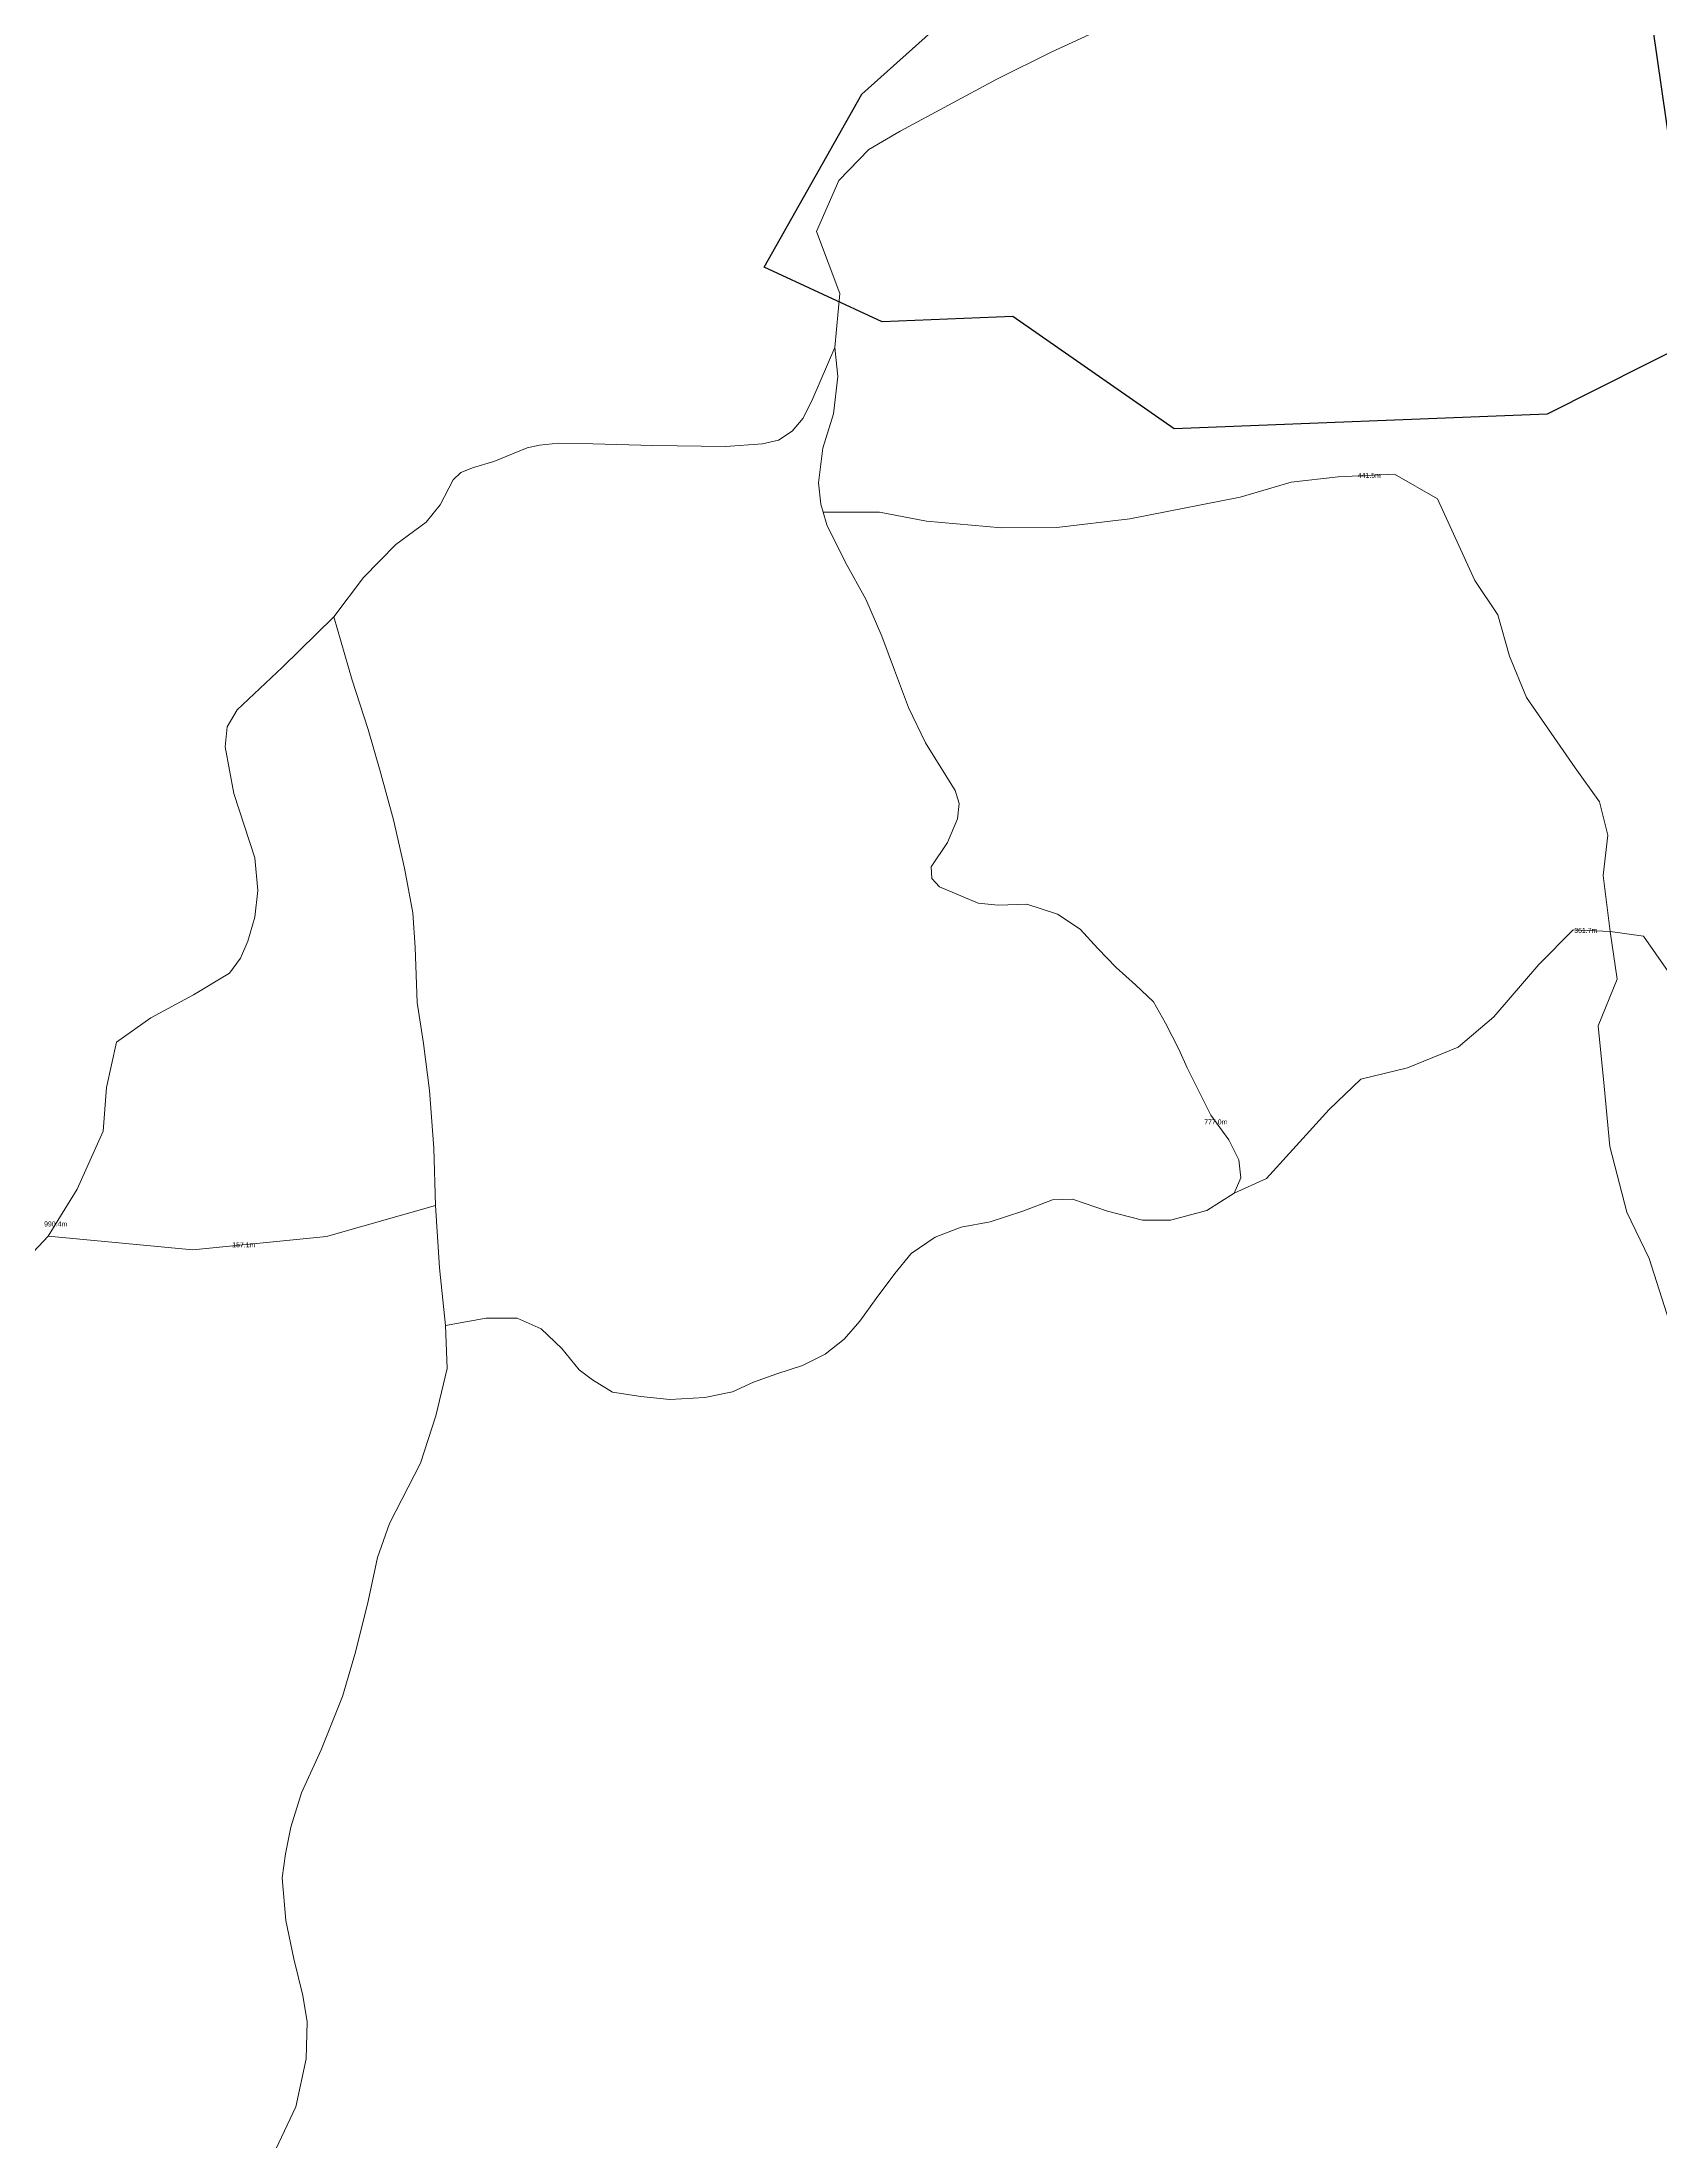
# Model space of a CAD drawing. Header units: metres. Extents: x -13451 to 9639, y -7413 to 5935.
# Drawn here: x -1746 to -1100, y -495 to 344 of the extents above; entities that cross this region are included whole.
import ezdxf
from ezdxf.enums import TextEntityAlignment as Align

# ---------------------------------------------------------------- set-up
doc = ezdxf.new("R2010")
doc.units = ezdxf.units.M
for name, color, linetype, lineweight in [('ANNOT_LENGTH', 2, 'Continuous', 13), ('VEGETACAO', 3, 'Continuous', 13), ('VIAS', 8, 'Continuous', 15)]:
    doc.layers.add(name, color=color, linetype=linetype, lineweight=lineweight)

msp = doc.modelspace()

# ---------------------------------------------------------------- linework, layer by layer
msp.add_lwpolyline([(-1359.18, 376.78), (-1251.73, 393.13), (-1182.23, 455.67), (-1123.29, 561.25), (-1113.37, 425.24), (-1084.64, 225.97), (-1144.68, 195.71), (-1293.79, 189.83), (-1358.37, 234.76), (-1410.48, 232.54), (-1457.72, 254.47), (-1418.61, 323.59), (-1359.18, 376.78)], close=True)
at = {"layer": 'VEGETACAO'}
msp.add_lwpolyline([(-1359.18, 376.78), (-1418.61, 323.59), (-1457.72, 254.47), (-1410.48, 232.54), (-1358.37, 234.76), (-1293.79, 189.83), (-1144.68, 195.71), (-1084.64, 225.97), (-1060.8, -37.21), (-1029.46, -185.25), (-1013.63, -584.57)], dxfattribs=at)
at = {"layer": 'VIAS'}
for points in [[(-1316.32, 352.52), (-1342.67, 340.39), (-1364.76, 329.51), (-1403.35, 308.78), (-1415.81, 301.38), (-1427.91, 288.99), (-1436.84, 268.68), (-1427.47, 243.88), (-1429.48, 222.31), (-1438.29, 201.91), (-1442.09, 194.07), (-1446.45, 188.92), (-1452, 185.32), (-1458.32, 183.84)], [(-1585.07, -168.38), (-1568.86, -165.53), (-1556.48, -165.44), (-1546.82, -169.75), (-1538.5, -177.63), (-1531.57, -186.06), (-1526.31, -190.12), (-1518.29, -194.99), (-1506.99, -196.82), (-1495.36, -197.97), (-1481.41, -197.19), (-1470.41, -194.92), (-1461.92, -191.03), (-1452.58, -187.68), (-1442.42, -184.33), (-1433.37, -179.88), (-1425.71, -173.81), (-1419.43, -166.65), (-1412.89, -157.58), (-1405.53, -147.67), (-1398.98, -139.69), (-1389.41, -133.05), (-1378.97, -129.15), (-1367.36, -126.95), (-1354.25, -122.68), (-1342.45, -118.23), (-1334.47, -117.89), (-1320.41, -122.72), (-1306.42, -126.31), (-1295.35, -126.37), (-1280.79, -122.44), (-1269.83, -115.52), (-1267.12, -109.34), (-1267.93, -102.23), (-1271.98, -94.26), (-1279.13, -84.39), (-1284.43, -74.04), (-1288.69, -65.51), (-1291.98, -57.95), (-1297.28, -47.59), (-1302.15, -39.13), (-1309.22, -32.35), (-1316.97, -25.43), (-1324.38, -17.82), (-1331.39, -10.07), (-1340.52, -4.12), (-1352.65, -0.1), (-1364.21, -0.46), (-1372.19, 0.32), (-1387.64, 6.84), (-1390.7, 10.17), (-1391, 14.82), (-1384.47, 24.58), (-1380.48, 34.04), (-1379.76, 40.21), (-1381.32, 45.33), (-1393.15, 64.4), (-1400.06, 78.51), (-1405.6, 93.37), (-1410.65, 107.02), (-1417.08, 121.75), (-1425.17, 136.47), (-1432.7, 151.46), (-1434.1, 156.51), (-1435, 159.76), (-1435.98, 168.23), (-1434.3, 182.09), (-1429.99, 195.81), (-1428.31, 210.73), (-1429.48, 222.31)], [(-1755.64, -145.28), (-1743.86, -132.65), (-1732.27, -113.96), (-1721.93, -90.7), (-1720.6, -73.32), (-1716.52, -55.2), (-1702.84, -45.45), (-1685.79, -36.36), (-1671.38, -27.69), (-1667.02, -21.62), (-1664.04, -14.9), (-1661.22, -5.31), (-1660.05, 5.38), (-1661.26, 18.5), (-1669.69, 44.16), (-1673.12, 62.74), (-1672.36, 70.82), (-1668.27, 77.55), (-1650.24, 94.64), (-1629.74, 114.76), (-1617.89, 130.44), (-1604.91, 143.67), (-1592.73, 152.51), (-1587.13, 159.53), (-1581.98, 169.42), (-1578.98, 172.45), (-1573.89, 174.32), (-1565.79, 176.78), (-1552.41, 182.22), (-1547.47, 183.27), (-1539.84, 184.14), (-1526.22, 183.9), (-1502.14, 183.12), (-1473.1, 182.78), (-1458.32, 183.84)], [(-1119.5, -11.02), (-1122.42, 11.37), (-1120.46, 27.56), (-1123.88, 40.81), (-1133.57, 54.43), (-1152.96, 82.49), (-1159.75, 99.02), (-1164.46, 115.58), (-1173.72, 129.2), (-1188.55, 161.86), (-1205.73, 171.69), (-1228.24, 170.7), (-1247, 168.49), (-1267.39, 162.54), (-1311.54, 153.94), (-1340.71, 150.41), (-1362.82, 150.25), (-1392.87, 152.94), (-1411.66, 156.53), (-1434.1, 156.51)], [(-1629.74, 114.76), (-1622.41, 89.37), (-1615.94, 69.72), (-1611.14, 53.06), (-1605.78, 33.67), (-1601.51, 14.27), (-1598.08, -3.48), (-1597.16, -17.44), (-1596.45, -39.31), (-1593.86, -55.71), (-1591.52, -74.57), (-1589.7, -97.54), (-1588.99, -120.52), (-1587.44, -145.41), (-1585.07, -168.38), (-1584.4, -185.61), (-1588.94, -204.52), (-1595, -223.44), (-1607.49, -247.47), (-1612.2, -261.04), (-1615.94, -278.59), (-1621.01, -298.87), (-1626.25, -316.56), (-1634.77, -337.95), (-1642.63, -355.12), (-1646.93, -368.82), (-1649.06, -379.51), (-1650.37, -389.09), (-1648.87, -406.05), (-1645.74, -421.48), (-1642.05, -436.09), (-1640.32, -446.62), (-1640.77, -461.39), (-1644.89, -480.57), (-1652.9, -497.46)], [(-986.01, -99.01), (-1004.13, -99.46), (-1028.5, -95.55), (-1046.3, -80.89), (-1072.68, -60.97), (-1106.22, -12.81), (-1119.5, -11.02), (-1134.37, -10.33), (-1148.03, -24.11), (-1166.04, -45.03), (-1180.27, -57.16), (-1200.58, -65.52), (-1219.26, -70.03), (-1231.83, -82.15), (-1256.94, -109.7), (-1269.83, -115.52)], [(-1119.5, -11.02), (-1116.81, -30.08), (-1124.39, -48.73), (-1122.02, -72.79), (-1119.64, -96.86), (-1112.85, -123.07), (-1103.92, -141.62), (-1094.91, -170.01), (-1081.5, -198.37), (-1071.37, -230.03), (-1050.15, -273.66), (-1031.21, -305.26), (-1009.95, -316.61), (-987.08, -320.82), (-958.05, -328.86)], [(-1743.86, -132.65), (-1686, -138.18), (-1632.65, -132.87), (-1588.99, -120.52)]]:
    msp.add_lwpolyline(points, dxfattribs=at)

# ---------------------------------------------------------------- texts
at = {"layer": 'ANNOT_LENGTH', "color": 7}
for s, p in [('441.5m', (-1215.85, 171.25)), ('361.7m', (-1129.31, -10.56)), ('777.0m', (-1277.2, -87.06)), ('990.4m', (-1740.87, -127.84)), ('157.1m', (-1665.67, -136.15))]:
    msp.add_text(s, height=2, dxfattribs=at).set_placement(p, align=Align.MIDDLE_CENTER)

doc.saveas('drawing.dxf')
